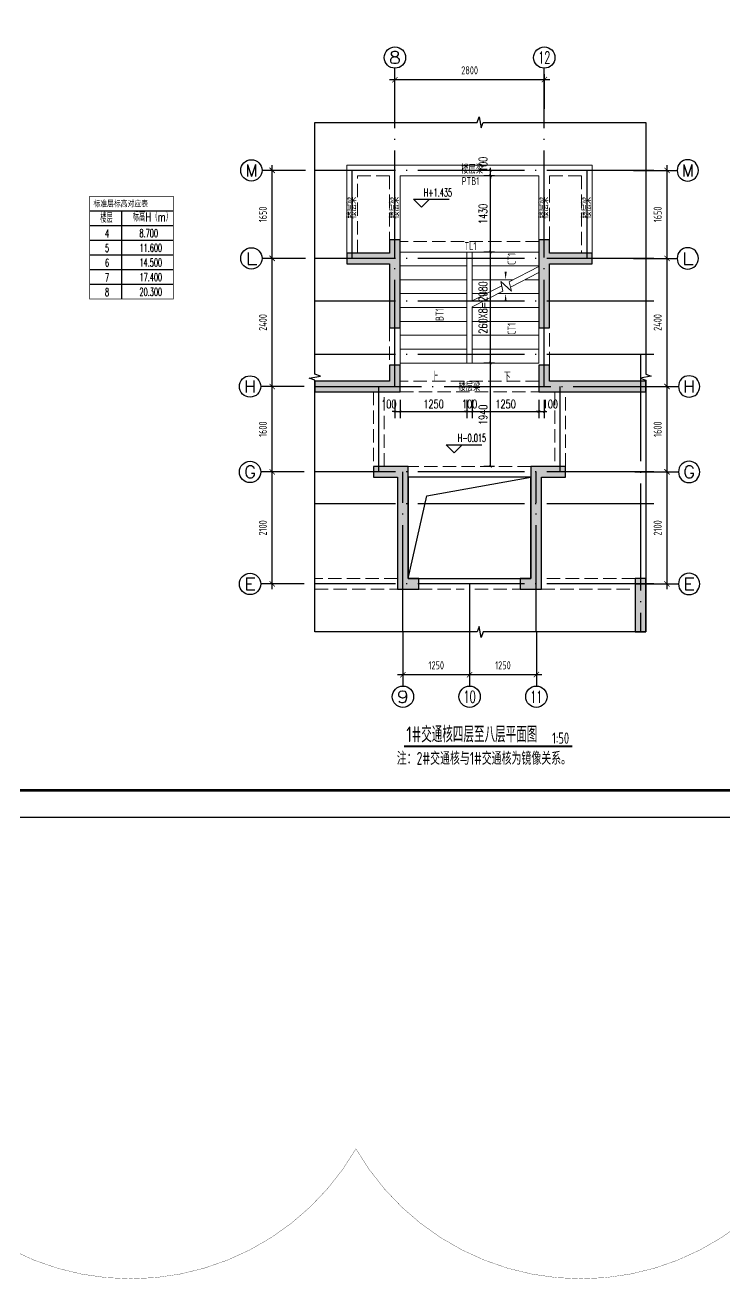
# Model space of a CAD drawing. Extents: x -1058961 to 23600, y -449123 to 2751847.
# Drawn here: x -122388 to -109272, y 8861 to 32357 of the extents above; entities that cross this region are included whole.
import ezdxf
from ezdxf.enums import TextEntityAlignment as Align

# ---------------------------------------------------------------- set-up
doc = ezdxf.new("R2010")
doc.units = 0
doc.header["$LTSCALE"] = 1000
doc.linetypes.add('DASH', pattern=[0.35, 0.25, -0.1])
doc.linetypes.add('DOTE', pattern=[2.42, 2, -0.2, 0.02, -0.2])
doc.layers.get('0').update_dxf_attribs({"linetype": 'CONTINUOUS'})
doc.layers.get('DEFPOINTS').update_dxf_attribs({"linetype": 'CONTINUOUS'})
for name, color, linetype in [('-TK', 7, 'CONTINUOUS'), ('A-AXIS_TEXT', 7, 'CONTINUOUS'), ('A-DOTE', 10, 'DOTE'), ('AXIS', 3, 'CONTINUOUS'), ('C-Sheet-图框', 101, 'CONTINUOUS'), ('DIM_ELEV', 3, 'CONTINUOUS'), ('DIM_SYMB', 3, 'CONTINUOUS'), ('PUB_TEXT', 2, 'CONTINUOUS'), ('S-D洞口', 4, 'CONTINUOUS'), ('S-L主梁线', 4, 'DASH'), ('S-Q墙填充', 252, 'CONTINUOUS'), ('S-Q墙实线', 6, 'CONTINUOUS'), ('S-Y一般标注', 3, 'CONTINUOUS'), ('TEXT', 2, 'CONTINUOUS'), ('尺寸标注', 86, 'CONTINUOUS')]:
    doc.layers.add(name, color=color, linetype=linetype)
doc.layers.add('AXIS_TEXT', color=7, linetype='CONTINUOUS', lineweight=20)
doc.layers.add('STAIR', color=2, linetype='CONTINUOUS', lineweight=18)
doc.layers.add('审图修改', color=2, linetype='CONTINUOUS', plot=False)
doc.styles.add('_TCH_AXIS', font='COMPLEX', dxfattribs={"bigfont": 'GBCBIG'})
doc.styles.add('_TCH_DIM', font='SIMPLEX.shx', dxfattribs={"width": 0.7, "bigfont": 'GBCBIG.shx'})
doc.styles.add('_TCH_DIM_T3', font='SIMPLEX', dxfattribs={"width": 0.705882, "bigfont": 'GBCBIG'})
doc.styles.add('COMPLEX', font='COMPLEX')
doc.styles.add('TSSD_DIMENSION', font='Tssdeng.shx', dxfattribs={"width": 0.7, "bigfont": 'tssdchn.shx'})
doc.styles.add('TSSD_REIN', font='tssdeng.shx', dxfattribs={"width": 0.7, "height": 300, "bigfont": 'tssdchn.shx'})
doc.styles.add('宋体', font='', dxfattribs={"height": 50})
doc.styles.get('宋体').set_extended_font_data('SimSun')
doc.dimstyles.new('_TCH_ARCH&&50', dxfattribs={"dimtxt": 157.5, "dimasz": 50, "dimexe": 125, "dimexo": 150, "dimgap": 58.75, "dimtad": 1, "dimdec": 0, "dimzin": 0, "dimdsep": 46, "dimtxsty": '_TCH_DIM_T3', "dimblk": 'ARCHTICK', "dimcen": 0.09, "dimclrt": 7, "dimazin": 0, "dimtfac": 1, "dimtdec": 0, "dimtix": 1, "dimtmove": 2, "dimatfit": 3, "dimldrblk": 'ARCHTICK', "dimfxl": 0, "dimtolj": 1, "dimtzin": 0, "dimarcsym": 0})
doc.dimstyles.new('TSSD_100_100$0', dxfattribs={"dimtxt": 300, "dimasz": 80, "dimexe": 100, "dimexo": 250, "dimgap": 100, "dimtad": 1, "dimdec": 0, "dimzin": 0, "dimdsep": 46, "dimtxsty": 'TSSD_DIMENSION', "dimblk": 'ARCHTICK', "dimcen": 0, "dimdle": 100, "dimclrd": 3, "dimclre": 3, "dimclrt": 7, "dimadec": 0, "dimazin": 0, "dimtfac": 1, "dimtdec": 0, "dimtix": 1, "dimtmove": 2, "dimatfit": 3, "dimldrblk": 'ARCHTICK', "dimfxl": 0, "dimtolj": 1, "dimtzin": 0, "dimarcsym": 0})

# ---------------------------------------------------------------- blocks, each defined once
blk = doc.blocks.new('_ArchTick')
at = {"color": 0, "linetype": 'ByBlock', "const_width": 0.15}
blk.add_lwpolyline([(-0.5, -0.5), (0.5, 0.5)], dxfattribs=at)
blk = doc.blocks.new('*D2585')
at = {"layer": 'DEFPOINTS', "color": 0}
for p in [(-112757, 25484), (-112657, 25484), (-112657, 25117)]:
    blk.add_point(p, dxfattribs=at)
at = {"layer": '尺寸标注', "color": 0, "lineweight": -2}
for p, q in [((-112757, 25334), (-112757, 24992)), ((-112657, 25334), (-112657, 24992)), ((-112757, 25117), (-112807, 25117)), ((-112757, 25117), (-112657, 25117)), ((-112657, 25117), (-112607, 25117))]:
    blk.add_line(p, q, dxfattribs=at)
at = {"layer": '尺寸标注', "color": 0, "lineweight": -2, "xscale": 50, "yscale": 50, "zscale": 50}
blk.add_blockref('_ArchTick', (-112757, 25117), dxfattribs=at)
at = {"layer": '尺寸标注', "color": 0, "lineweight": -2, "xscale": 50, "yscale": 50, "zscale": 50, "rotation": 180}
blk.add_blockref('_ArchTick', (-112657, 25117), dxfattribs=at)
at = {"layer": '尺寸标注', "color": 7, "insert": (-112543, 25255), "char_height": 157.5, "attachment_point": 5, "style": '_TCH_DIM_T3'}
blk.add_mtext('\\A1;100', dxfattribs=at)
blk = doc.blocks.new('*D2586')
at = {"layer": 'DEFPOINTS', "color": 0}
for p in [(-114007, 25484), (-112757, 25484), (-112757, 25117)]:
    blk.add_point(p, dxfattribs=at)
at = {"layer": '尺寸标注', "color": 0, "lineweight": -2}
for p, q in [((-114007, 25334), (-114007, 24992)), ((-112757, 25334), (-112757, 24992)), ((-114007, 25117), (-112757, 25117))]:
    blk.add_line(p, q, dxfattribs=at)
at = {"layer": '尺寸标注', "color": 0, "lineweight": -2, "xscale": 50, "yscale": 50, "zscale": 50, "rotation": 180}
blk.add_blockref('_ArchTick', (-114007, 25117), dxfattribs=at)
at = {"layer": '尺寸标注', "color": 0, "lineweight": -2, "xscale": 50, "yscale": 50, "zscale": 50}
blk.add_blockref('_ArchTick', (-112757, 25117), dxfattribs=at)
at = {"layer": '尺寸标注', "color": 7, "insert": (-113382, 25255), "char_height": 157.5, "attachment_point": 5, "style": '_TCH_DIM_T3'}
blk.add_mtext('\\A1;1250', dxfattribs=at)
blk = doc.blocks.new('*D2587')
at = {"layer": 'DEFPOINTS', "color": 0}
for p in [(-114107, 25484), (-114007, 25484), (-114007, 25117)]:
    blk.add_point(p, dxfattribs=at)
at = {"layer": '尺寸标注', "color": 0, "lineweight": -2}
for p, q in [((-114107, 25334), (-114107, 24992)), ((-114007, 25334), (-114007, 24992)), ((-114107, 25117), (-114157, 25117)), ((-114107, 25117), (-114007, 25117)), ((-114007, 25117), (-113957, 25117))]:
    blk.add_line(p, q, dxfattribs=at)
at = {"layer": '尺寸标注', "color": 0, "lineweight": -2, "xscale": 50, "yscale": 50, "zscale": 50}
blk.add_blockref('_ArchTick', (-114107, 25117), dxfattribs=at)
at = {"layer": '尺寸标注', "color": 0, "lineweight": -2, "xscale": 50, "yscale": 50, "zscale": 50, "rotation": 180}
blk.add_blockref('_ArchTick', (-114007, 25117), dxfattribs=at)
at = {"layer": '尺寸标注', "color": 7, "insert": (-114057, 25255), "char_height": 157.5, "attachment_point": 5, "style": '_TCH_DIM_T3'}
blk.add_mtext('\\A1;100', dxfattribs=at)
blk = doc.blocks.new('*D2588')
at = {"layer": 'DEFPOINTS', "color": 0}
for p in [(-115357, 25484), (-114107, 25484), (-114107, 25117)]:
    blk.add_point(p, dxfattribs=at)
at = {"layer": '尺寸标注', "color": 0, "lineweight": -2}
for p, q in [((-115357, 25334), (-115357, 24992)), ((-114107, 25334), (-114107, 24992)), ((-115357, 25117), (-114107, 25117))]:
    blk.add_line(p, q, dxfattribs=at)
at = {"layer": '尺寸标注', "color": 0, "lineweight": -2, "xscale": 50, "yscale": 50, "zscale": 50, "rotation": 180}
blk.add_blockref('_ArchTick', (-115357, 25117), dxfattribs=at)
at = {"layer": '尺寸标注', "color": 0, "lineweight": -2, "xscale": 50, "yscale": 50, "zscale": 50}
blk.add_blockref('_ArchTick', (-114107, 25117), dxfattribs=at)
at = {"layer": '尺寸标注', "color": 7, "insert": (-114732, 25255), "char_height": 157.5, "attachment_point": 5, "style": '_TCH_DIM_T3'}
blk.add_mtext('\\A1;1250', dxfattribs=at)
blk = doc.blocks.new('*D2589')
at = {"layer": 'DEFPOINTS', "color": 0}
for p in [(-115457, 25484), (-115357, 25484), (-115357, 25117)]:
    blk.add_point(p, dxfattribs=at)
at = {"layer": '尺寸标注', "color": 0, "lineweight": -2}
for p, q in [((-115457, 25334), (-115457, 24992)), ((-115357, 25334), (-115357, 24992)), ((-115457, 25117), (-115507, 25117)), ((-115457, 25117), (-115357, 25117)), ((-115357, 25117), (-115307, 25117))]:
    blk.add_line(p, q, dxfattribs=at)
at = {"layer": '尺寸标注', "color": 0, "lineweight": -2, "xscale": 50, "yscale": 50, "zscale": 50}
blk.add_blockref('_ArchTick', (-115457, 25117), dxfattribs=at)
at = {"layer": '尺寸标注', "color": 0, "lineweight": -2, "xscale": 50, "yscale": 50, "zscale": 50, "rotation": 180}
blk.add_blockref('_ArchTick', (-115357, 25117), dxfattribs=at)
at = {"layer": '尺寸标注', "color": 7, "insert": (-115570, 25255), "char_height": 157.5, "attachment_point": 5, "style": '_TCH_DIM_T3'}
blk.add_mtext('\\A1;100', dxfattribs=at)
blk = doc.blocks.new('*D2590')
at = {"layer": 'DEFPOINTS', "color": 0}
for p in [(-113666, 29634), (-113438, 29634), (-113438, 29534)]:
    blk.add_point(p, dxfattribs=at)
at = {"layer": '尺寸标注', "color": 0, "lineweight": -2}
for p, q in [((-113588, 29634), (-113791, 29634)), ((-113666, 29634), (-113666, 29684)), ((-113666, 29534), (-113666, 29634)), ((-113588, 29534), (-113791, 29534)), ((-113666, 29534), (-113666, 29484))]:
    blk.add_line(p, q, dxfattribs=at)
at = {"layer": '尺寸标注', "color": 0, "lineweight": -2, "xscale": 50, "yscale": 50, "zscale": 50}
for p, rotation in [((-113666, 29634), 270), ((-113666, 29534), 90)]:
    blk.add_blockref('_ArchTick', p, dxfattribs=dict(at, rotation=rotation))
at = {"layer": '尺寸标注', "color": 7, "insert": (-113804, 29748), "char_height": 157.5, "attachment_point": 5, "rotation": 90, "style": '_TCH_DIM_T3'}
blk.add_mtext('\\A1;100', dxfattribs=at)
blk = doc.blocks.new('*D2591')
at = {"layer": 'DEFPOINTS', "color": 0}
for p in [(-113666, 29534), (-113438, 29534), (-113438, 28104)]:
    blk.add_point(p, dxfattribs=at)
at = {"layer": '尺寸标注', "color": 0, "lineweight": -2}
for p, q in [((-113588, 29534), (-113791, 29534)), ((-113666, 28104), (-113666, 29534)), ((-113588, 28104), (-113791, 28104))]:
    blk.add_line(p, q, dxfattribs=at)
at = {"layer": '尺寸标注', "color": 0, "lineweight": -2, "xscale": 50, "yscale": 50, "zscale": 50}
for p, rotation in [((-113666, 29534), 90), ((-113666, 28104), 270)]:
    blk.add_blockref('_ArchTick', p, dxfattribs=dict(at, rotation=rotation))
at = {"layer": '尺寸标注', "color": 7, "insert": (-113804, 28819), "char_height": 157.5, "attachment_point": 5, "rotation": 90, "style": '_TCH_DIM_T3'}
blk.add_mtext('\\A1;1430', dxfattribs=at)
blk = doc.blocks.new('*D2592')
at = {"layer": 'DEFPOINTS', "color": 0}
for p in [(-113666, 28104), (-113438, 28104), (-113438, 26024)]:
    blk.add_point(p, dxfattribs=at)
at = {"layer": '尺寸标注', "color": 0, "lineweight": -2}
for p, q in [((-113588, 28104), (-113791, 28104)), ((-113666, 26024), (-113666, 28104)), ((-113588, 26024), (-113791, 26024))]:
    blk.add_line(p, q, dxfattribs=at)
at = {"layer": '尺寸标注', "color": 0, "lineweight": -2, "xscale": 50, "yscale": 50, "zscale": 50}
for p, rotation in [((-113666, 28104), 90), ((-113666, 26024), 270)]:
    blk.add_blockref('_ArchTick', p, dxfattribs=dict(at, rotation=rotation))
at = {"layer": '尺寸标注', "color": 7, "insert": (-113804, 27064), "char_height": 157.5, "attachment_point": 5, "rotation": 90, "style": '_TCH_DIM_T3'}
blk.add_mtext('\\A1;260X8=2080', dxfattribs=at)
blk = doc.blocks.new('*D2593')
at = {"layer": 'DEFPOINTS', "color": 0}
for p in [(-113666, 26024), (-113438, 26024), (-113438, 24084)]:
    blk.add_point(p, dxfattribs=at)
at = {"layer": '尺寸标注', "color": 0, "lineweight": -2}
for p, q in [((-113588, 26024), (-113791, 26024)), ((-113666, 24084), (-113666, 26024)), ((-113588, 24084), (-113791, 24084))]:
    blk.add_line(p, q, dxfattribs=at)
at = {"layer": '尺寸标注', "color": 0, "lineweight": -2, "xscale": 50, "yscale": 50, "zscale": 50}
for p, rotation in [((-113666, 26024), 90), ((-113666, 24084), 270)]:
    blk.add_blockref('_ArchTick', p, dxfattribs=dict(at, rotation=rotation))
at = {"layer": '尺寸标注', "color": 7, "insert": (-113804, 25054), "char_height": 157.5, "attachment_point": 5, "rotation": 90, "style": '_TCH_DIM_T3'}
blk.add_mtext('\\A1;1940', dxfattribs=at)
blk = doc.blocks.new('20210810.16290393')
at = {"layer": 'STAIR'}
for p, q in [((2600, 3510), (0, 3510)), ((0, 3510), (0, 2080)), ((2600, 2080), (2600, 3510)), ((0, 0), (0, 2080)), ((0, 2080), (1250, 2080)), ((0, 2080), (2600, 2080)), ((1250, 0), (1250, 2080)), ((1250, 0), (1250, 2080)), ((2600, 2080), (1350, 2080)), ((1350, 2080), (1350, 1165)), ((1350, 2080), (1350, 1165)), ((2600, 2080), (2600, 1807)), ((0, 1820), (1250, 1820)), ((2600, 1820), (1350, 1820)), ((2600, 1807), (2044, 1522)), ((2600, 1695), (2066, 1420)), ((2600, 1695), (2600, 0)), ((0, 1560), (1250, 1560)), ((2119, 1560), (1350, 1560)), ((1902, 1449), (1350, 1165)), ((2082, 1347), (1884, 1530)), ((1884, 1530), (1924, 1347)), ((2044, 1522), (2082, 1347)), ((2600, 1560), (2338, 1560)), ((0, 1300), (1250, 1300)), ((1924, 1347), (1350, 1053)), ((1612, 1300), (1350, 1300)), ((2600, 1300), (1831, 1300)), ((0, 1040), (1250, 1040)), ((1350, 1053), (1350, 0)), ((1350, 1053), (1350, 0)), ((2600, 1040), (1350, 1040)), ((0, 780), (1250, 780)), ((2600, 780), (1350, 780)), ((0, 520), (1250, 520)), ((2600, 520), (1350, 520)), ((0, 260), (1250, 260)), ((2600, 260), (1350, 260)), ((2600, 0), (0, 0))]:
    blk.add_line(p, q, dxfattribs=at)
blk = doc.blocks.new('A$C4D992532')
at = {"layer": 'C-Sheet-图框', "color": 0}
for p, q in [((-872, 1100), (-89, 1100)), ((-872, 1100), (-89, 1100)), ((-572, 1100), (-572, 275)), ((-872, 962), (-89, 962)), ((-872, 825), (-89, 825)), ((-872, 687), (-89, 687)), ((-872, 550), (-89, 550)), ((-872, 412), (-89, 412))]:
    blk.add_line(p, q, dxfattribs=at)
at = {"layer": 'C-Sheet-图框', "color": 0, "const_width": 6}
blk.add_lwpolyline([(-872, 275), (-89, 275), (-89, 1237), (-872, 1237)], close=True, dxfattribs=at)
at = {"layer": 'PUB_TEXT', "color": 2, "style": '宋体', "width": 0.8}
blk.add_text('标准层标高对应表', height=57, dxfattribs=at).set_placement((-836, 1140))
at = {"layer": 'PUB_TEXT', "style": '_TCH_DIM'}
for s, height, width, p in [('楼层', 84.4, 0.7, (-773, 989)), ('标高H（m）', 84.4, 0.7, (-468, 1001)), ('4', 74.4, 0.494118, (-728, 851)), ('8.700', 74.4, 0.494118, (-405, 853)), ('5', 74.4, 0.494118, (-728, 714)), ('11.600', 74.4, 0.494118, (-405, 716)), ('6', 74.4, 0.494118, (-728, 576)), ('14.500', 74.4, 0.494118, (-405, 578)), ('7', 74.4, 0.494118, (-728, 439)), ('17.400', 74.4, 0.494118, (-405, 441)), ('8', 74.4, 0.494118, (-728, 301)), ('20.300', 74.4, 0.494118, (-405, 303))]:
    blk.add_text(s, height=height, dxfattribs=dict(at, width=width)).set_placement(p)
blk = doc.blocks.new('A1')
blk.add_lwpolyline([(0, 59400), (0, 0), (84100, 0), (84100, 59400)], close=True)
at = {"const_width": 100}
blk.add_lwpolyline([(2500, 58400), (2500, 1000), (83100, 1000), (83100, 58400)], close=True, dxfattribs=at)
blk = doc.blocks.new('*D2547')
at = {"layer": 'DEFPOINTS', "color": 0}
for p in [(547252, 151814), (544452, 151014), (547252, 151014)]:
    blk.add_point(p, dxfattribs=at)
at = {"layer": 'S-Y一般标注', "color": 0, "lineweight": -2}
for p, q in [((544352, 151814), (547352, 151814)), ((544452, 151264), (544452, 151914)), ((547252, 151264), (547252, 151914))]:
    blk.add_line(p, q, dxfattribs=at)
at = {"layer": 'S-Y一般标注', "color": 0, "lineweight": -2, "xscale": 100, "yscale": 100, "zscale": 100, "rotation": 180}
blk.add_blockref('_ArchTick', (544452, 151814), dxfattribs=at)
at = {"layer": 'S-Y一般标注', "color": 0, "lineweight": -2, "xscale": 100, "yscale": 100, "zscale": 100}
blk.add_blockref('_ArchTick', (547252, 151814), dxfattribs=at)
at = {"layer": 'S-Y一般标注', "color": 7, "insert": (545852, 151989), "char_height": 150, "attachment_point": 5, "style": 'TSSD_DIMENSION'}
blk.add_mtext('\\A1;2800', dxfattribs=at)
blk = doc.blocks.new('ArchTick')
at = {"color": 0, "linetype": 'ByBlock', "lineweight": -2, "const_width": 0.075}
blk.add_lwpolyline([(-0.25, -0.25), (0.25, 0.25)], dxfattribs=at)
blk = doc.blocks.new('*D2548')
at = {"layer": 'DEFPOINTS', "color": 0}
for p in [(542152, 144464), (542952, 144464), (542952, 142364)]:
    blk.add_point(p, dxfattribs=at)
at = {"layer": 'S-Y一般标注', "color": 0, "lineweight": -2}
for p, q in [((542152, 142264), (542152, 144564)), ((542702, 144464), (542052, 144464)), ((542702, 142364), (542052, 142364))]:
    blk.add_line(p, q, dxfattribs=at)
at = {"layer": 'S-Y一般标注', "color": 0, "lineweight": -2, "xscale": 100, "yscale": 100, "zscale": 100}
for p, rotation in [((542152, 144464), 90), ((542152, 142364), 270)]:
    blk.add_blockref('_ArchTick', p, dxfattribs=dict(at, rotation=rotation))
at = {"layer": 'S-Y一般标注', "color": 7, "insert": (541977, 143414), "char_height": 150, "attachment_point": 5, "rotation": 90, "style": 'TSSD_DIMENSION'}
blk.add_mtext('\\A1;2100', dxfattribs=at)
blk = doc.blocks.new('*D2549')
at = {"layer": 'DEFPOINTS', "color": 0}
for p in [(542152, 146064), (542952, 146064), (542952, 144464)]:
    blk.add_point(p, dxfattribs=at)
at = {"layer": 'S-Y一般标注', "color": 0, "lineweight": -2}
for p, q in [((542152, 144364), (542152, 146164)), ((542702, 146064), (542052, 146064)), ((542702, 144464), (542052, 144464))]:
    blk.add_line(p, q, dxfattribs=at)
at = {"layer": 'S-Y一般标注', "color": 0, "lineweight": -2, "xscale": 100, "yscale": 100, "zscale": 100}
for p, rotation in [((542152, 146064), 90), ((542152, 144464), 270)]:
    blk.add_blockref('_ArchTick', p, dxfattribs=dict(at, rotation=rotation))
at = {"layer": 'S-Y一般标注', "color": 7, "insert": (541977, 145264), "char_height": 150, "attachment_point": 5, "rotation": 90, "style": 'TSSD_DIMENSION'}
blk.add_mtext('\\A1;1600', dxfattribs=at)
blk = doc.blocks.new('*D2550')
at = {"layer": 'DEFPOINTS', "color": 0}
for p in [(542152, 148464), (542952, 148464), (542952, 146064)]:
    blk.add_point(p, dxfattribs=at)
at = {"layer": 'S-Y一般标注', "color": 0, "lineweight": -2}
for p, q in [((542152, 145964), (542152, 148564)), ((542702, 148464), (542052, 148464)), ((542702, 146064), (542052, 146064))]:
    blk.add_line(p, q, dxfattribs=at)
at = {"layer": 'S-Y一般标注', "color": 0, "lineweight": -2, "xscale": 100, "yscale": 100, "zscale": 100}
for p, rotation in [((542152, 148464), 90), ((542152, 146064), 270)]:
    blk.add_blockref('_ArchTick', p, dxfattribs=dict(at, rotation=rotation))
at = {"layer": 'S-Y一般标注', "color": 7, "insert": (541977, 147264), "char_height": 150, "attachment_point": 5, "rotation": 90, "style": 'TSSD_DIMENSION'}
blk.add_mtext('\\A1;2400', dxfattribs=at)
blk = doc.blocks.new('*D2551')
at = {"layer": 'DEFPOINTS', "color": 0}
for p in [(544602, 141464), (545852, 141464), (545852, 140664)]:
    blk.add_point(p, dxfattribs=at)
at = {"layer": 'S-Y一般标注', "color": 0, "lineweight": -2}
for p, q in [((544602, 141214), (544602, 140564)), ((545852, 141214), (545852, 140564)), ((544502, 140664), (545952, 140664))]:
    blk.add_line(p, q, dxfattribs=at)
at = {"layer": 'S-Y一般标注', "color": 0, "lineweight": -2, "xscale": 100, "yscale": 100, "zscale": 100, "rotation": 180}
blk.add_blockref('_ArchTick', (544602, 140664), dxfattribs=at)
at = {"layer": 'S-Y一般标注', "color": 0, "lineweight": -2, "xscale": 100, "yscale": 100, "zscale": 100}
blk.add_blockref('_ArchTick', (545852, 140664), dxfattribs=at)
at = {"layer": 'S-Y一般标注', "color": 7, "insert": (545227, 140839), "char_height": 150, "attachment_point": 5, "style": 'TSSD_DIMENSION'}
blk.add_mtext('\\A1;1250', dxfattribs=at)
blk = doc.blocks.new('*D2552')
at = {"layer": 'DEFPOINTS', "color": 0}
for p in [(542152, 150114), (542952, 150114), (542952, 148464)]:
    blk.add_point(p, dxfattribs=at)
at = {"layer": 'S-Y一般标注', "color": 0, "lineweight": -2}
for p, q in [((542152, 148364), (542152, 150214)), ((542702, 150114), (542052, 150114)), ((542702, 148464), (542052, 148464))]:
    blk.add_line(p, q, dxfattribs=at)
at = {"layer": 'S-Y一般标注', "color": 0, "lineweight": -2, "xscale": 100, "yscale": 100, "zscale": 100}
for p, rotation in [((542152, 150114), 90), ((542152, 148464), 270)]:
    blk.add_blockref('_ArchTick', p, dxfattribs=dict(at, rotation=rotation))
at = {"layer": 'S-Y一般标注', "color": 7, "insert": (541977, 149289), "char_height": 150, "attachment_point": 5, "rotation": 90, "style": 'TSSD_DIMENSION'}
blk.add_mtext('\\A1;1650', dxfattribs=at)
blk = doc.blocks.new('*D2553')
at = {"layer": 'DEFPOINTS', "color": 0}
for p in [(545852, 141464), (547102, 141464), (547102, 140664)]:
    blk.add_point(p, dxfattribs=at)
at = {"layer": 'S-Y一般标注', "color": 0, "lineweight": -2}
for p, q in [((545852, 141214), (545852, 140564)), ((547102, 141214), (547102, 140564)), ((545752, 140664), (547202, 140664))]:
    blk.add_line(p, q, dxfattribs=at)
at = {"layer": 'S-Y一般标注', "color": 0, "lineweight": -2, "xscale": 100, "yscale": 100, "zscale": 100, "rotation": 180}
blk.add_blockref('_ArchTick', (545852, 140664), dxfattribs=at)
at = {"layer": 'S-Y一般标注', "color": 0, "lineweight": -2, "xscale": 100, "yscale": 100, "zscale": 100}
blk.add_blockref('_ArchTick', (547102, 140664), dxfattribs=at)
at = {"layer": 'S-Y一般标注', "color": 7, "insert": (546477, 140839), "char_height": 150, "attachment_point": 5, "style": 'TSSD_DIMENSION'}
blk.add_mtext('\\A1;1250', dxfattribs=at)
blk = doc.blocks.new('_AXISO')
blk.add_circle((0, 0), 0.5)
at = {"layer": 'A-AXIS_TEXT', "style": 'COMPLEX', "width": 1.041667}
blk.add_attdef('A', text='', height=0.56, dxfattribs=at).set_placement((-0.25, -0.28), (0.25, -0.28), align=Align.FIT)
blk = doc.blocks.new('*D2555')
at = {"layer": 'DEFPOINTS', "color": 0}
for p in [(548751, 144464), (549551, 144464), (548751, 142364)]:
    blk.add_point(p, dxfattribs=at)
at = {"layer": 'S-Y一般标注', "color": 0, "lineweight": -2}
for p, q in [((549551, 142264), (549551, 144564)), ((549001, 144464), (549651, 144464)), ((549001, 142364), (549651, 142364))]:
    blk.add_line(p, q, dxfattribs=at)
at = {"layer": 'S-Y一般标注', "color": 0, "lineweight": -2, "xscale": 100, "yscale": 100, "zscale": 100}
for p, rotation in [((549551, 144464), 90), ((549551, 142364), 270)]:
    blk.add_blockref('_ArchTick', p, dxfattribs=dict(at, rotation=rotation))
at = {"layer": 'S-Y一般标注', "color": 7, "insert": (549376, 143414), "char_height": 150, "attachment_point": 5, "rotation": 90, "style": 'TSSD_DIMENSION'}
blk.add_mtext('\\A1;2100', dxfattribs=at)
blk = doc.blocks.new('*D2556')
at = {"layer": 'DEFPOINTS', "color": 0}
for p in [(548751, 146064), (549551, 146064), (548751, 144464)]:
    blk.add_point(p, dxfattribs=at)
at = {"layer": 'S-Y一般标注', "color": 0, "lineweight": -2}
for p, q in [((549551, 144364), (549551, 146164)), ((549001, 146064), (549651, 146064)), ((549001, 144464), (549651, 144464))]:
    blk.add_line(p, q, dxfattribs=at)
at = {"layer": 'S-Y一般标注', "color": 0, "lineweight": -2, "xscale": 100, "yscale": 100, "zscale": 100}
for p, rotation in [((549551, 146064), 90), ((549551, 144464), 270)]:
    blk.add_blockref('_ArchTick', p, dxfattribs=dict(at, rotation=rotation))
at = {"layer": 'S-Y一般标注', "color": 7, "insert": (549376, 145264), "char_height": 150, "attachment_point": 5, "rotation": 90, "style": 'TSSD_DIMENSION'}
blk.add_mtext('\\A1;1600', dxfattribs=at)
blk = doc.blocks.new('*D2557')
at = {"layer": 'DEFPOINTS', "color": 0}
for p in [(548751, 148464), (549551, 148464), (548751, 146064)]:
    blk.add_point(p, dxfattribs=at)
at = {"layer": 'S-Y一般标注', "color": 0, "lineweight": -2}
for p, q in [((549551, 145964), (549551, 148564)), ((549001, 148464), (549651, 148464)), ((549001, 146064), (549651, 146064))]:
    blk.add_line(p, q, dxfattribs=at)
at = {"layer": 'S-Y一般标注', "color": 0, "lineweight": -2, "xscale": 100, "yscale": 100, "zscale": 100}
for p, rotation in [((549551, 148464), 90), ((549551, 146064), 270)]:
    blk.add_blockref('_ArchTick', p, dxfattribs=dict(at, rotation=rotation))
at = {"layer": 'S-Y一般标注', "color": 7, "insert": (549376, 147264), "char_height": 150, "attachment_point": 5, "rotation": 90, "style": 'TSSD_DIMENSION'}
blk.add_mtext('\\A1;2400', dxfattribs=at)
blk = doc.blocks.new('*D2554')
at = {"layer": 'DEFPOINTS', "color": 0}
for p in [(548751, 150114), (549551, 150114), (548751, 148464)]:
    blk.add_point(p, dxfattribs=at)
at = {"layer": 'S-Y一般标注', "color": 0, "lineweight": -2}
for p, q in [((549551, 148364), (549551, 150214)), ((549001, 150114), (549651, 150114)), ((549001, 148464), (549651, 148464))]:
    blk.add_line(p, q, dxfattribs=at)
at = {"layer": 'S-Y一般标注', "color": 0, "lineweight": -2, "xscale": 100, "yscale": 100, "zscale": 100}
for p, rotation in [((549551, 150114), 90), ((549551, 148464), 270)]:
    blk.add_blockref('_ArchTick', p, dxfattribs=dict(at, rotation=rotation))
at = {"layer": 'S-Y一般标注', "color": 7, "insert": (549376, 149289), "char_height": 150, "attachment_point": 5, "rotation": 90, "style": 'TSSD_DIMENSION'}
blk.add_mtext('\\A1;1650', dxfattribs=at)
blk = doc.blocks.new('20210810.17493656')
at = {"layer": 'AXIS'}
for p, q in [((2914.6, 10964.4), (2914.6, 11979)), ((5714.6, 10964.4), (5714.6, 11979)), ((1239.6, 10064.4), (425, 10064.4)), ((7389, 10064.4), (8203.6, 10064.4)), ((1239.6, 8414.4), (425, 8414.4)), ((7389, 8414.4), (8203.6, 8414.4)), ((1214.6, 6014.6), (400, 6014.6)), ((7414, 6014.6), (8228.6, 6014.6)), ((1214.6, 4414.4), (400, 4414.4)), ((7414, 4414.4), (8228.6, 4414.4)), ((1214.6, 2314.4), (400, 2314.4)), ((7414, 2314.4), (8228.6, 2314.4)), ((3065.1, 1414.6), (3065.1, 400)), ((4314.6, 1414.6), (4314.6, 400)), ((5565.1, 1414.6), (5565.1, 400))]:
    blk.add_line(p, q, dxfattribs=at)
ref = blk.add_blockref('_AXISO', (2914.6, 12179), dxfattribs=dict(at, xscale=400, yscale=400, zscale=400))
ref.add_attrib('A', '8', dxfattribs={"layer": 'AXIS_TEXT', "height": 226.3, "style": '_TCH_AXIS', "width": 1.5}).set_placement((2801.5, 12065.8), (3027.8, 12065.8), align=Align.FIT)
ref = blk.add_blockref('_AXISO', (5714.6, 12179), dxfattribs=dict(at, xscale=400, yscale=400, zscale=400))
ref.add_attrib('A', '12', dxfattribs={"layer": 'AXIS_TEXT', "height": 226.27, "style": '_TCH_AXIS', "width": 0.724138}).set_placement((5601.5, 12065.8), (5827.8, 12065.8), align=Align.FIT)
ref = blk.add_blockref('_AXISO', (225, 10064.4), dxfattribs=dict(at, xscale=400, yscale=400, zscale=400))
ref.add_attrib('A', 'M', dxfattribs={"layer": 'AXIS_TEXT', "height": 226.3, "style": '_TCH_AXIS'}).set_placement((111.9, 9951.2), (338.1, 9951.2), align=Align.FIT)
ref = blk.add_blockref('_AXISO', (8403.6, 10064.4), dxfattribs=dict(at, xscale=-400, yscale=400, zscale=400))
ref.add_attrib('A', 'M', dxfattribs={"layer": 'AXIS_TEXT', "height": 226.3, "style": '_TCH_AXIS'}).set_placement((8290.4, 9951.2), (8516.7, 9951.2), align=Align.FIT)
ref = blk.add_blockref('_AXISO', (225, 8414.4), dxfattribs=dict(at, xscale=400, yscale=400, zscale=400))
ref.add_attrib('A', 'L', dxfattribs={"layer": 'AXIS_TEXT', "height": 226.3, "style": '_TCH_AXIS', "width": 1.4}).set_placement((111.9, 8301.2), (338.1, 8301.2), align=Align.FIT)
ref = blk.add_blockref('_AXISO', (8403.6, 8414.4), dxfattribs=dict(at, xscale=-400, yscale=400, zscale=400))
ref.add_attrib('A', 'L', dxfattribs={"layer": 'AXIS_TEXT', "height": 226.3, "style": '_TCH_AXIS', "width": 1.4}).set_placement((8290.4, 8301.2), (8516.7, 8301.2), align=Align.FIT)
ref = blk.add_blockref('_AXISO', (200, 6014.6), dxfattribs=dict(at, xscale=400, yscale=400, zscale=400))
ref.add_attrib('A', 'H', dxfattribs={"layer": 'AXIS_TEXT', "height": 226.3, "style": '_TCH_AXIS', "width": 1.05}).set_placement((86.9, 5901.5), (313.1, 5901.5), align=Align.FIT)
ref = blk.add_blockref('_AXISO', (8428.6, 6014.6), dxfattribs=dict(at, xscale=-400, yscale=400, zscale=400))
ref.add_attrib('A', 'H', dxfattribs={"layer": 'AXIS_TEXT', "height": 226.3, "style": '_TCH_AXIS', "width": 1.05}).set_placement((8315.4, 5901.5), (8541.7, 5901.5), align=Align.FIT)
ref = blk.add_blockref('_AXISO', (200, 4414.4), dxfattribs=dict(at, xscale=400, yscale=400, zscale=400))
ref.add_attrib('A', 'G', dxfattribs={"layer": 'AXIS_TEXT', "height": 226.3, "style": '_TCH_AXIS', "width": 1.166667}).set_placement((86.9, 4301.2), (313.1, 4301.2), align=Align.FIT)
ref = blk.add_blockref('_AXISO', (8428.6, 4414.4), dxfattribs=dict(at, xscale=-400, yscale=400, zscale=400))
ref.add_attrib('A', 'G', dxfattribs={"layer": 'AXIS_TEXT', "height": 226.3, "style": '_TCH_AXIS', "width": 1.166667}).set_placement((8315.4, 4301.2), (8541.7, 4301.2), align=Align.FIT)
ref = blk.add_blockref('_AXISO', (200, 2314.4), dxfattribs=dict(at, xscale=400, yscale=400, zscale=400))
ref.add_attrib('A', 'E', dxfattribs={"layer": 'AXIS_TEXT', "height": 226.3, "style": '_TCH_AXIS', "width": 1.3125}).set_placement((86.9, 2201.2), (313.1, 2201.2), align=Align.FIT)
ref = blk.add_blockref('_AXISO', (8428.6, 2314.4), dxfattribs=dict(at, xscale=-400, yscale=400, zscale=400))
ref.add_attrib('A', 'E', dxfattribs={"layer": 'AXIS_TEXT', "height": 226.3, "style": '_TCH_AXIS', "width": 1.3125}).set_placement((8315.4, 2201.2), (8541.7, 2201.2), align=Align.FIT)
ref = blk.add_blockref('_AXISO', (3065.1, 200), dxfattribs=dict(at, xscale=400, yscale=400, zscale=400))
ref.add_attrib('A', '9', dxfattribs={"layer": 'AXIS_TEXT', "height": 226.3, "style": '_TCH_AXIS', "width": 1.5}).set_placement((2952, 86.9), (3178.2, 86.9), align=Align.FIT)
ref = blk.add_blockref('_AXISO', (4314.6, 200), dxfattribs=dict(at, xscale=400, yscale=400, zscale=400))
ref.add_attrib('A', '10', dxfattribs={"layer": 'AXIS_TEXT', "height": 226.27, "style": '_TCH_AXIS', "width": 0.724138}).set_placement((4201.5, 86.9), (4427.8, 86.9), align=Align.FIT)
ref = blk.add_blockref('_AXISO', (5565.1, 200), dxfattribs=dict(at, xscale=400, yscale=400, zscale=400))
ref.add_attrib('A', '11', dxfattribs={"layer": 'AXIS_TEXT', "height": 226.27, "style": '_TCH_AXIS', "width": 0.875}).set_placement((5452, 86.9), (5678.2, 86.9), align=Align.FIT)
at = {"layer": 'S-Y一般标注'}
for base, p1, p2, picture, middle in [((5714.6, 11764.4), (2914.6, 10964.4), (5714.6, 10964.4), '*D2547', (4314.6, 11939.4)), ((4314.6, 614.6), (3064.6, 1414.6), (4314.6, 1414.6), '*D2551', (3689.6, 789.6)), ((5564.6, 614.6), (4314.6, 1414.6), (5564.6, 1414.6), '*D2553', (4939.6, 789.6))]:
    dim = blk.add_linear_dim(base=base, p1=p1, p2=p2, dimstyle='TSSD_100_100$0', override={"dimtxt": 150, "dimtxsty": 'TSSD_DIMENSION', "dimldrblk": 'ArchTick'}, dxfattribs=at)
    dim.commit()
    dim.dimension.update_dxf_attribs({"geometry": picture, "text_midpoint": middle, "insert": (-541537, -140049.3)})
for base, p1, p2, picture, middle in [((614.6, 10064.4), (1414.6, 8414.4), (1414.6, 10064.4), '*D2552', (439.6, 9239.4)), ((8014, 10064.4), (7214, 8414.4), (7214, 10064.4), '*D2554', (7839, 9239.4)), ((614.6, 8414.4), (1414.6, 6014.6), (1414.6, 8414.4), '*D2550', (439.6, 7214.5)), ((8014, 8414.4), (7214, 6014.6), (7214, 8414.4), '*D2557', (7839, 7214.5)), ((614.6, 6014.6), (1414.6, 4414.4), (1414.6, 6014.6), '*D2549', (439.6, 5214.5)), ((8014, 6014.6), (7214, 4414.4), (7214, 6014.6), '*D2556', (7839, 5214.5)), ((614.6, 4414.4), (1414.6, 2314.4), (1414.6, 4414.4), '*D2548', (439.6, 3364.4)), ((8014, 4414.4), (7214, 2314.4), (7214, 4414.4), '*D2555', (7839, 3364.4))]:
    dim = blk.add_linear_dim(base=base, p1=p1, p2=p2, angle=90, dimstyle='TSSD_100_100$0', override={"dimtxt": 150, "dimtxsty": 'TSSD_DIMENSION', "dimldrblk": 'ArchTick'}, dxfattribs=at)
    dim.commit()
    dim.dimension.update_dxf_attribs({"geometry": picture, "text_midpoint": middle, "insert": (-541537, -140049.3)})

msp = doc.modelspace()

# ---------------------------------------------------------------- hatches: boundary and pattern name
at = {"layer": 'S-Q墙填充'}
h = msp.add_hatch(color=252, dxfattribs=at)
h.dxf.hatch_style = 1
h.paths.add_polyline_path([(-115356.5, 27984.16), (-115356.5, 28334.16), (-115556.5, 28334.16), (-115556.5, 28084.16), (-116356.63, 28084.16), (-116356.63, 27884.16), (-115556.5, 27884.16), (-115556.5, 26684.16), (-115356.5, 26684.16)])
h = msp.add_hatch(color=252, dxfattribs=at)
h.dxf.hatch_style = 1
h.paths.add_polyline_path([(-112756.5, 27984.16), (-112756.5, 26684.16), (-112556.5, 26684.16), (-112556.5, 27884.16), (-111756.9, 27884.16), (-111756.9, 28084.16), (-112556.5, 28084.16), (-112556.5, 28334.16), (-112756.5, 28334.16)])
h = msp.add_hatch(color=252, dxfattribs=at)
h.dxf.hatch_style = 1
h.paths.add_polyline_path([(-115356.51, 25484.43), (-115356.51, 25984.43), (-115556.51, 25984.43), (-115556.51, 25684.43), (-115756.57, 25684.43), (-116956.51, 25684.43), (-116956.51, 25484.43), (-115756.57, 25484.43)])
h = msp.add_hatch(color=252, dxfattribs=at)
h.dxf.hatch_style = 1
h.paths.add_polyline_path([(-112556.5, 25684.43), (-112556.5, 25984.43), (-112756.5, 25984.43), (-112756.5, 25484.43), (-112356.63, 25484.43), (-110756.51, 25484.43), (-110756.51, 25684.43), (-112356.63, 25684.43)])
h = msp.add_hatch(color=252, dxfattribs=at)
h.dxf.hatch_style = 1
h.paths.add_polyline_path([(-115206.5, 24084.16), (-115856.57, 24084.16), (-115856.57, 23884.16), (-115406.5, 23884.16), (-115406.5, 21784.16), (-115006.5, 21784.16), (-115006.5, 21984.16), (-115206.5, 21984.16)])
h = msp.add_hatch(color=252, dxfattribs=at)
h.dxf.hatch_style = 1
h.paths.add_polyline_path([(-112906.5, 21984.16), (-113106.5, 21984.16), (-113106.5, 21784.16), (-112706.5, 21784.16), (-112706.5, 23884.16), (-112256.63, 23884.16), (-112256.63, 24084.16), (-112906.5, 24084.16)])
h = msp.add_hatch(color=252, dxfattribs=at)
h.dxf.hatch_style = 1
h.paths.add_polyline_path([(-110756.51, 20984.43), (-110756.52, 21984.16), (-110956.52, 21984.16), (-110956.51, 20984.43)])

# ---------------------------------------------------------------- linework, layer by layer
at = {"layer": 'A-DOTE'}
for p, q in [((-115456.5, 25584.43), (-115456.5, 30534.16)), ((-112656.5, 25584.43), (-112656.5, 30534.16)), ((-110606.49, 29634.16), (-116956.51, 29634.16)), ((-116256.5, 27984.16), (-116256.5, 29634.16)), ((-111856.5, 27984.16), (-111856.5, 29634.16)), ((-110606.49, 27984.16), (-116956.51, 27984.16)), ((-110606.49, 27184.16), (-116956.51, 27184.16)), ((-110606.49, 26184.16), (-116956.51, 26184.16)), ((-110856.72, 26184.16), (-110856.5, 20984.43)), ((-116956.51, 25584.43), (-110606.49, 25584.43)), ((-115756.5, 23984.16), (-115756.5, 25584.16)), ((-112356.5, 23984.16), (-112356.5, 25584.16)), ((-110606.49, 23984.16), (-116956.51, 23984.16)), ((-115306.5, 20984.42), (-115306.5, 23984.16)), ((-112806.5, 20984.44), (-112806.5, 23984.16)), ((-110606.49, 23384.16), (-116956.51, 23384.16)), ((-110606.49, 21884.16), (-116956.51, 21884.16)), ((-114056.5, 21884.16), (-114056.5, 20984.43))]:
    msp.add_line(p, q, dxfattribs=at)
at = {"layer": 'DIM_ELEV', "color": 6}
for p, q in [((-114956.89, 28942.03), (-115106.89, 29092.03)), ((-115106.89, 29092.03), (-114441.97, 29092.03)), ((-114956.89, 28942.03), (-114806.89, 29092.03)), ((-114344.28, 24343.12), (-114494.28, 24493.12)), ((-114494.28, 24493.12), (-113829.36, 24493.12)), ((-114344.28, 24343.12), (-114494.28, 24493.12)), ((-114494.28, 24493.12), (-113829.36, 24493.12)), ((-114344.28, 24343.12), (-114194.28, 24493.12)), ((-114344.28, 24343.12), (-114194.28, 24493.12))]:
    msp.add_line(p, q, dxfattribs=at)
at = {"layer": 'DIM_SYMB'}
for points in [[(-116956.51, 30534.16), (-113912.76, 30534.16), (-113874.54, 30639.16), (-113837.51, 30429.16), (-113800.26, 30534.16), (-110756.51, 30534.16)], [(-116956.51, 20984.16), (-116956.51, 25702.91), (-117061.51, 25741.13), (-116851.51, 25778.16), (-116956.51, 25815.41), (-116956.51, 30534.16)], [(-110756.51, 30534.16), (-110756.51, 25815.41), (-110651.51, 25777.2), (-110861.51, 25740.17), (-110756.51, 25702.91), (-110756.51, 20984.16)], [(-110756.51, 20984.16), (-113800.26, 20984.16), (-113838.48, 20879.16), (-113875.51, 21089.16), (-113912.76, 20984.16), (-116956.51, 20984.16)]]:
    msp.add_lwpolyline(points, dxfattribs=at)
for points in [[(-114731.5, 25894.16, 0, 0, 0), (-114731.5, 28819.16, 0, 0, 0), (-113381.5, 28819.16, 0, 0, 0), (-113381.5, 27584.16, 0, 40, 0), (-113381.5, 27734.16, 0, 0, 0)], [(-113381.5, 25894.16, 0, 0, 0), (-113381.5, 27324.16, 0, 40, 0), (-113381.5, 27174.16, 0, 0, 0)]]:
    msp.add_lwpolyline(points, format="xyseb", dxfattribs=at)
at = {"layer": 'DIM_SYMB', "const_width": 35}
msp.add_lwpolyline([(-115287.57, 18840.63), (-112132.96, 18840.63)], dxfattribs=at)
at = {"layer": 'S-D洞口', "color": 5}
msp.add_lwpolyline([(-115206.5, 21984.16), (-112906.5, 21984.16), (-112906.5, 23884.16), (-115206.5, 23884.16), (-115206.5, 21984.16), (-114859.68, 23537.34), (-112906.5, 23884.16)], dxfattribs=at)
msp.add_lwpolyline([(-115206.5, 21984.16), (-112906.5, 21984.16), (-112906.5, 23884.16), (-115206.5, 23884.16), (-115206.5, 21984.16), (-114859.68, 23537.34), (-112906.5, 23884.16)], dxfattribs=at)
at = {"layer": 'S-L主梁线', "linetype": 'ByBlock', "lineweight": 18}
for p, q in [((-116356.93, 29734.16), (-116356.63, 28084.16)), ((-111756.72, 29734.16), (-116356.93, 29734.16)), ((-111756.9, 28084.16), (-111756.72, 29734.16)), ((-115206.5, 23884.16), (-112906.5, 23884.16)), ((-114056.49, 21984.16), (-115006.5, 21984.16)), ((-113106.5, 21984.16), (-114056.49, 21984.16))]:
    msp.add_line(p, q, dxfattribs=at)
at = {"layer": 'S-L主梁线', "linetype": 'DASH', "lineweight": 18}
for p, q in [((-116156.8, 29534.07), (-115556.5, 29534.15)), ((-116156.65, 28084.16), (-116156.8, 29534.07)), ((-115556.51, 29534.15), (-115556.5, 28334.16)), ((-115356.5, 28334.16), (-115356.5, 29534.16)), ((-115356.5, 29534.16), (-112756.99, 29534.16)), ((-112757, 29534.16), (-112756.54, 28334.16)), ((-112556.5, 28334.16), (-112557.17, 29534.16)), ((-112556.99, 29534.16), (-111956.53, 29534.16)), ((-111956.74, 29534.16), (-111956.89, 28084.16)), ((-112756.54, 28304.16), (-115356.5, 28304.16)), ((-115356.5, 28104.16), (-112756.5, 28104.16)), ((-115556.5, 26684.16), (-115556.51, 25984.43)), ((-115356.51, 25984.43), (-115356.5, 26684.16)), ((-112756.5, 26684.16), (-112756.5, 25984.43)), ((-112556.5, 25984.43), (-112556.5, 26684.16)), ((-112756.5, 25684.43), (-115356.51, 25684.43)), ((-115856.57, 25484.43), (-115856.57, 24084.16)), ((-115656.57, 24084.16), (-115656.57, 25484.43)), ((-115356.51, 25484.43), (-112756.5, 25484.43)), ((-112456.63, 25484.43), (-112456.63, 24084.16)), ((-112256.63, 24084.16), (-112256.63, 25484.43)), ((-112906.5, 24084.16), (-115206.5, 24084.16)), ((-115406.5, 21984.16), (-116956.51, 21984.16)), ((-110956.52, 21984.16), (-112706.5, 21984.16)), ((-116956.51, 21784.16), (-115406.5, 21784.16)), ((-115006.5, 21784.16), (-114156.49, 21784.16)), ((-113956.49, 21784.16), (-113106.5, 21784.16)), ((-112706.5, 21784.16), (-110956.52, 21784.16))]:
    msp.add_line(p, q, dxfattribs=at)
at = {"layer": 'S-Q墙实线'}
msp.add_lwpolyline([(-115356.5, 27984.16), (-115356.5, 28334.16), (-115556.5, 28334.16), (-115556.5, 28084.16), (-116356.63, 28084.16), (-116356.63, 27884.16), (-115556.5, 27884.16), (-115556.5, 26684.16), (-115356.5, 26684.16), (-115356.5, 27984.16)], dxfattribs=at)
for points in [[(-112756.5, 27984.16), (-112756.5, 26684.16), (-112556.5, 26684.16), (-112556.5, 27884.16), (-111756.9, 27884.16), (-111756.9, 28084.16), (-112556.5, 28084.16), (-112556.5, 28334.16), (-112756.5, 28334.16)], [(-115356.51, 25484.43), (-115356.51, 25984.43), (-115556.51, 25984.43), (-115556.51, 25684.43), (-115756.57, 25684.43), (-116956.51, 25684.43), (-116956.51, 25484.43), (-115756.57, 25484.43)], [(-112556.5, 25684.43), (-112556.5, 25984.43), (-112756.5, 25984.43), (-112756.5, 25484.43), (-112356.63, 25484.43), (-110756.51, 25484.43), (-110756.51, 25684.43), (-112356.63, 25684.43)], [(-115206.5, 24084.16), (-115856.57, 24084.16), (-115856.57, 23884.16), (-115406.5, 23884.16), (-115406.5, 23384.16), (-115406.5, 21784.16), (-115006.5, 21784.16), (-115006.5, 21984.16), (-115206.5, 21984.16), (-115206.5, 23384.16)], [(-112706.5, 21784.16), (-112706.5, 23384.16), (-112706.5, 23884.16), (-112256.63, 23884.16), (-112256.63, 24084.16), (-112906.5, 24084.16), (-112906.5, 23384.16), (-112906.5, 21984.16), (-113106.5, 21984.16), (-113106.5, 21784.16)], [(-110756.51, 20984.43), (-110756.52, 21984.16), (-110956.52, 21984.16), (-110956.51, 20984.43)]]:
    msp.add_lwpolyline(points, close=True, dxfattribs=at)
at = {"layer": '审图修改', "const_width": 5}
msp.add_lwpolyline([(-133064.8, 53492.32, -0.57735027), (-124626.25, 53492.32, -0.57735027), (-116187.69, 53492.32, -0.57735027), (-107749.14, 53492.32, -0.57735027), (-99310.58, 53492.32, -0.57735027), (-90872.03, 53492.32, -0.57735027), (-90872.03, 45053.77, -0.57735027), (-90872.03, 36615.21, -0.57735027), (-90872.03, 28176.66, -0.57735027), (-90872.03, 19738.1, -0.57735027), (-90872.03, 11299.55, -0.57735027), (-99310.58, 11299.55, -0.57735027), (-107749.14, 11299.55, -0.57735027), (-116187.69, 11299.55, -0.57735027), (-124626.25, 11299.55, -0.57735027), (-133064.8, 11299.55, -0.57735027), (-133064.8, 19738.1, -0.57735027), (-133064.8, 28176.66, -0.57735027), (-133064.8, 36615.21, -0.57735027), (-133064.8, 45053.77, -0.57735027), (-133064.8, 53492.32, -0.57735027), (-133064.8, 53492.32, -0.57735027)], format="xyb", dxfattribs=at)

# ---------------------------------------------------------------- block references
at = {"layer": '-TK', "xscale": 0.5, "yscale": 0.5, "zscale": 0.5}
msp.add_blockref('A1', (-133357.71, 17516.33), dxfattribs=at)
at = {"xscale": 2, "yscale": 2, "zscale": 2}
msp.add_blockref('A$C4D992532', (-119433.59, 26676.21), dxfattribs=at)
at = {"layer": 'S-Y一般标注'}
msp.add_blockref('20210810.17493656', (-118371.12, 19569.8), dxfattribs=at)
at = {"layer": 'STAIR'}
msp.add_blockref('20210810.16290393', (-115356.5, 26024.16), dxfattribs=at)

# ---------------------------------------------------------------- texts
at = {"layer": 'PUB_TEXT', "color": 6, "style": '_TCH_DIM', "width": 0.494118}
for s, p in [('H+1.435', (-114915.47, 29144.53)), ('H-0.015', (-114278, 24545.62))]:
    msp.add_text(s, height=148.75, dxfattribs=at).set_placement(p)
at = {"layer": 'PUB_TEXT', "width": 0.7}
for s, height, style, p in [('上', 178.72, '_TCH_DIM', (-114767.99, 25669.11)), ('下', 178.72, '_TCH_DIM', (-113414.74, 25669.11)), ('1#交通核四层至八层平面图', 297.5, 'TSSD_REIN', (-115241.13, 18916.99)), ('1:50', 212.5, 'TSSD_REIN', (-112510.05, 18888.98))]:
    msp.add_text(s, height=height, dxfattribs=dict(at, style=style)).set_placement(p)
at = {"layer": 'PUB_TEXT', "color": 1, "style": 'TSSD_REIN', "width": 0.7}
msp.add_text('注：2#交通核与1#交通核为镜像关系。', height=241.1348, dxfattribs=at).set_placement((-115421.66, 18494.47))
at = {"layer": 'TEXT', "color": 230, "style": 'TSSD_REIN', "width": 0.7}
for s, p in [('楼层梁', (-114009.83, 29573.52)), ('PTB1', (-114041.22, 29358.32)), ('TL1', (-114040.41, 28139.82)), ('楼层梁', (-114060.32, 25500.97))]:
    msp.add_text(s, height=150, dxfattribs=at).set_placement(p, align=Align.CENTER)
for s, p in [('楼层梁', (-116183.43, 28936.25)), ('楼层梁', (-115383.43, 28936.25)), ('楼层梁', (-112583.43, 28936.25)), ('楼层梁', (-111783.42, 28936.29)), ('CT1', (-113194.64, 27974.29)), ('BT1', (-114544.64, 26929.61)), ('CT1', (-113194.64, 26665.4))]:
    msp.add_text(s, height=150, rotation=90, dxfattribs=at).set_placement(p, align=Align.CENTER)

# ---------------------------------------------------------------- dimensions: what is measured, and where the dimension line sits
at = {"layer": '尺寸标注', "color": 106}
for base, p1, p2, angle, picture, middle in [((-113666.05, 29634.16), (-113437.54, 29534.16), (-113437.54, 29634.16), 90, '*D2590', (-113803.55, 29747.81)), ((-115356.5, 25117.32), (-115456.5, 25484.16), (-115356.5, 25484.16), 0, '*D2589', (-115570.15, 25254.82)), ((-112656.5, 25117.32), (-112756.5, 25484.16), (-112656.5, 25484.16), 0, '*D2585', (-112542.86, 25254.82))]:
    dim = msp.add_linear_dim(base=base, p1=p1, p2=p2, angle=angle, dimstyle='_TCH_ARCH&&50', dxfattribs=at)
    dim.commit()
    dim.dimension.update_dxf_attribs({"geometry": picture, "text_midpoint": middle, "dimtype": 161})
for p1, p2, distance, picture, middle in [((-113437.54, 28104.16), (-113437.54, 29534.16), 228.51, '*D2591', (-113803.55, 28819.16)), ((-113437.54, 24084.16), (-113437.54, 26024.16), 228.51, '*D2593', (-113803.55, 25054.16)), ((-115356.5, 25484.16), (-114106.5, 25484.16), -366.84, '*D2588', (-114731.5, 25254.82)), ((-114106.5, 25484.16), (-114006.5, 25484.16), -366.84, '*D2587', (-114056.5, 25254.82)), ((-114006.5, 25484.16), (-112756.5, 25484.16), -366.84, '*D2586', (-113381.5, 25254.82))]:
    dim = msp.add_aligned_dim(p1=p1, p2=p2, distance=distance, dimstyle='_TCH_ARCH&&50', dxfattribs=at)
    dim.commit()
    dim.dimension.update_dxf_attribs({"geometry": picture, "text_midpoint": middle})
dim = msp.add_aligned_dim(p1=(-113437.54, 26024.16), p2=(-113437.54, 28104.16), distance=228.51, text='260X8=2080', dimstyle='_TCH_ARCH&&50', dxfattribs=at)
dim.commit()
dim.dimension.update_dxf_attribs({"geometry": '*D2592', "text_midpoint": (-113803.55, 27064.16)})

doc.saveas('drawing.dxf')
